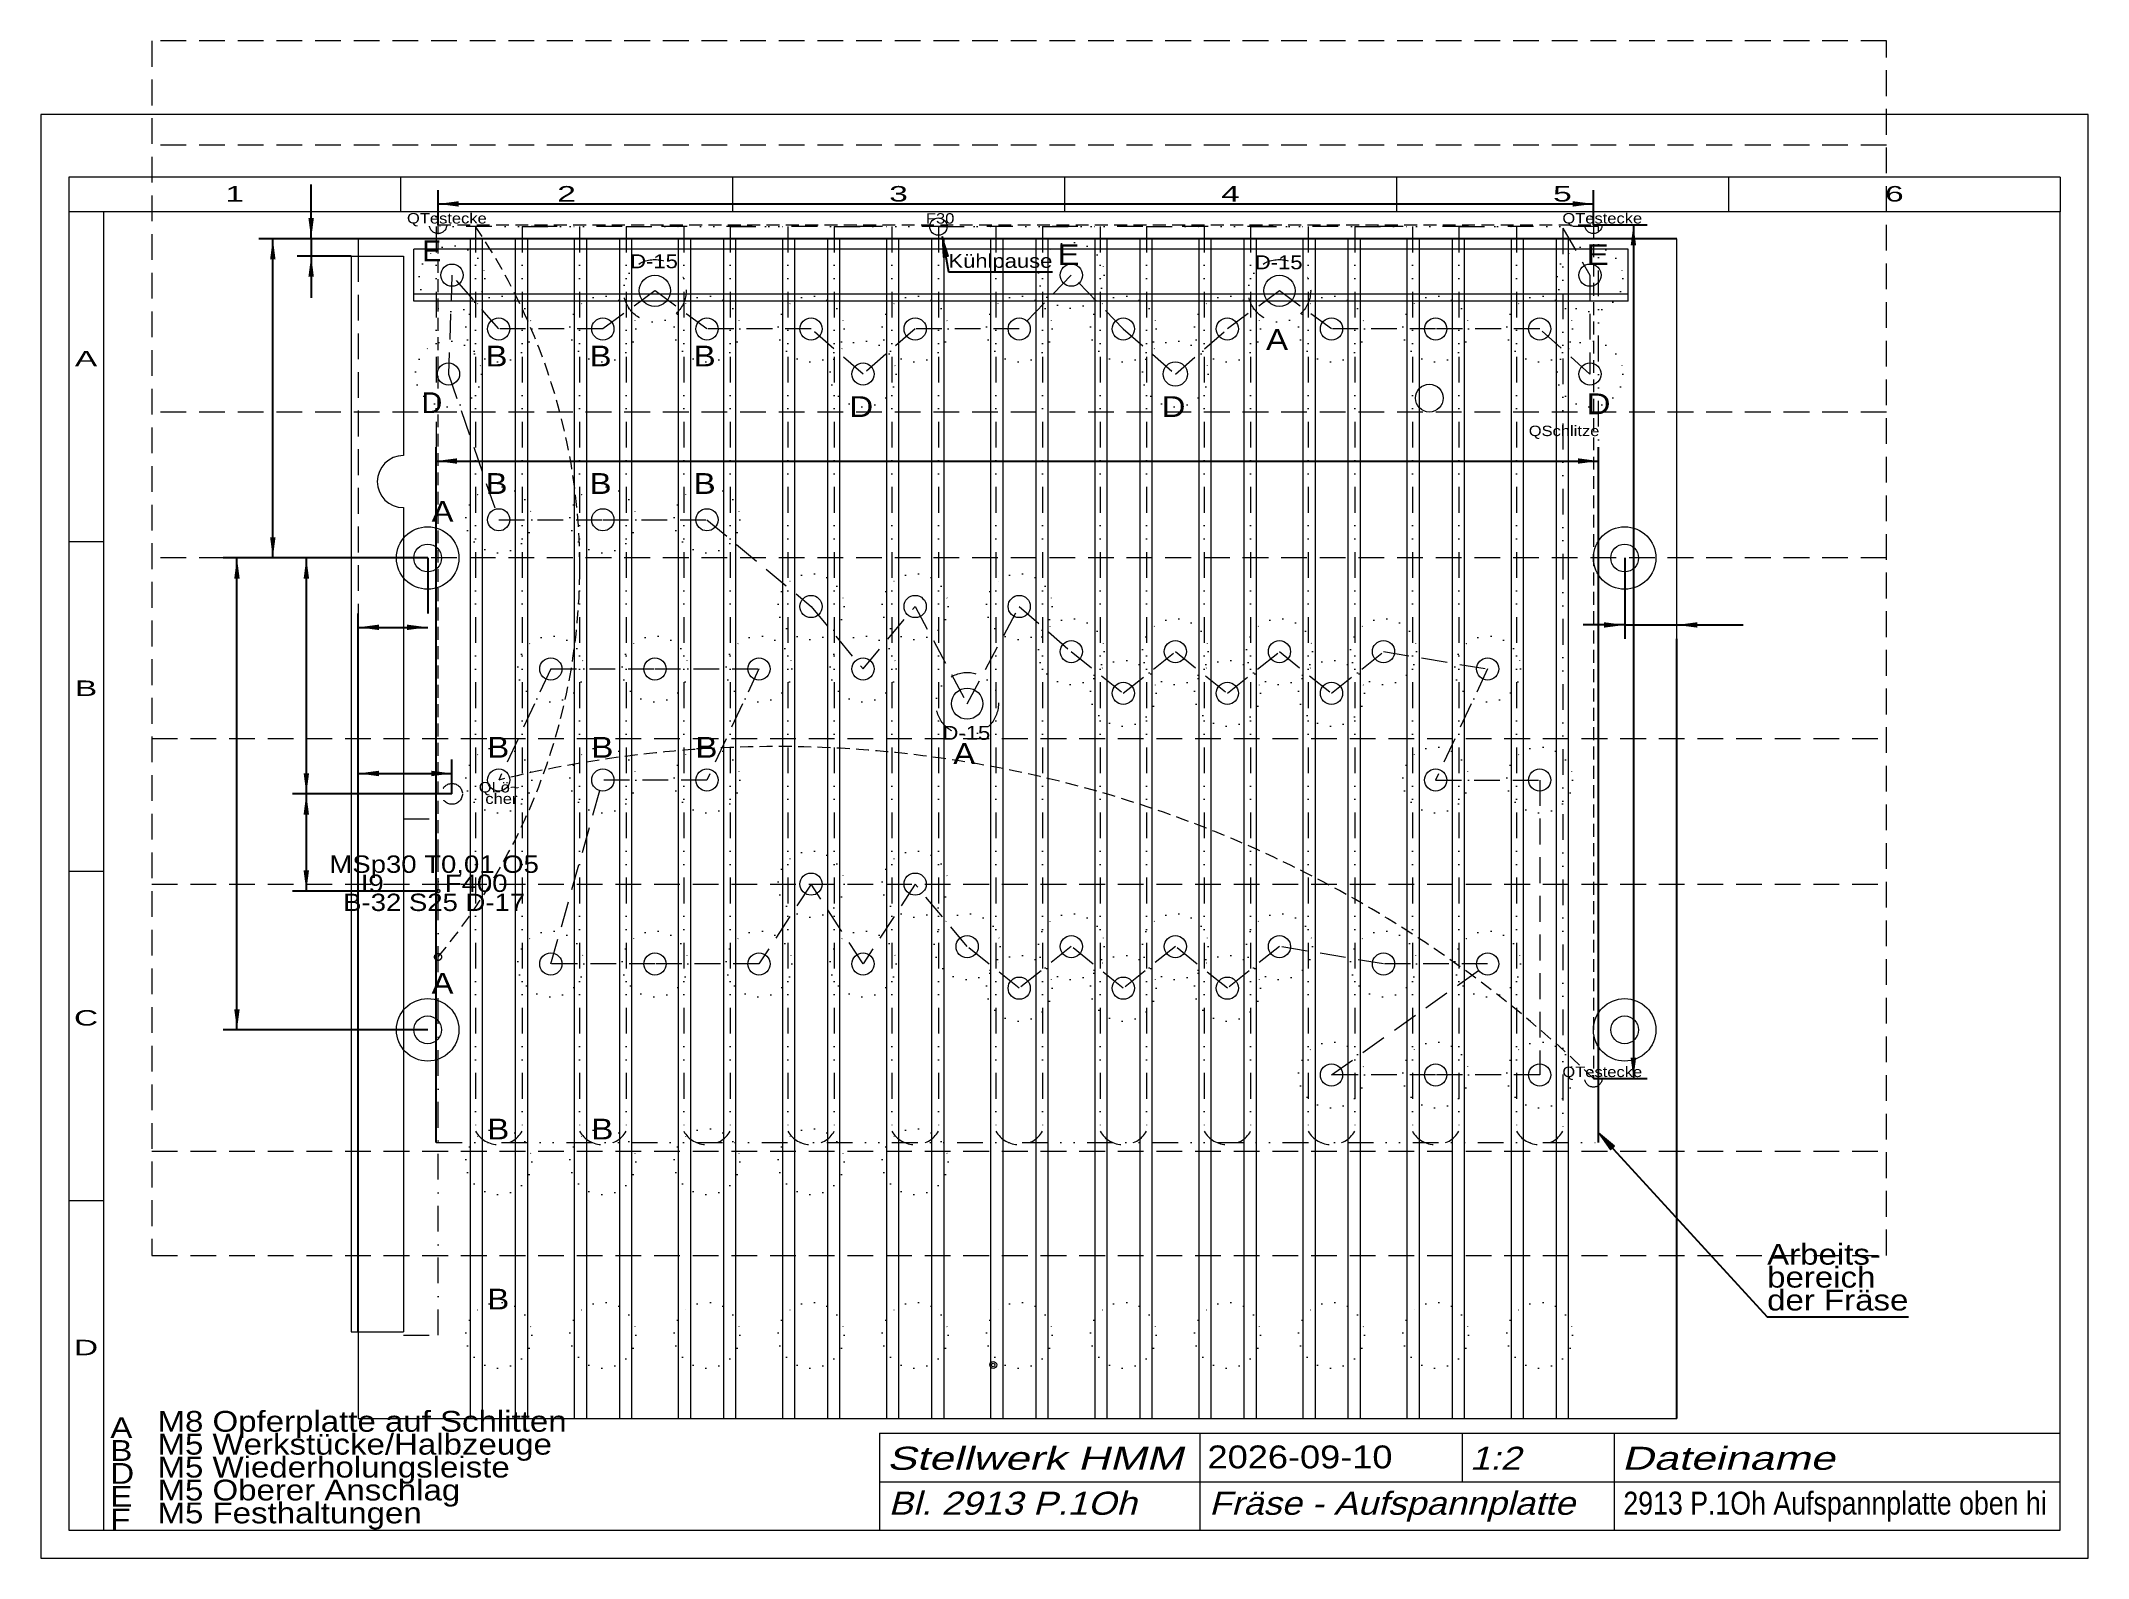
# Model space of a CAD drawing. Extents: x 2 to 592, y 2 to 439.
import ezdxf
from ezdxf.enums import TextEntityAlignment as Align

# ---------------------------------------------------------------- set-up
doc = ezdxf.new("R2010")
doc.units = 0
doc.header["$LTSCALE"] = 14.85
for name, pattern in [('DASHDOT', [1, 0.5, -0.25, 0, -0.25]), ('DASHED', [0.75, 0.5, -0.25]), ('DIVIDE', [1.25, 0.5, -0.25, 0, -0.25, 0, -0.25]), ('DOT', [0.25, 0, -0.25]), ('HIDDEN', [0.375, 0.25, -0.125]), ('PHANTOM', [2.5, 1.25, -0.25, 0.25, -0.25, 0.25, -0.25])]:
    doc.linetypes.add(name, pattern=pattern)
for name, color, linetype, lineweight in [('2913 A-LÖCHER', 134, 'CONTINUOUS', 18), ('2913 AUFSPANNPLATTE', 7, 'CONTINUOUS', 18), ('2913 F-LÖCHER', 154, 'CONTINUOUS', 18), ('2913 FRÄSE - AUFSPANNPLATTE', 7, 'CONTINUOUS', 18), ('2913 Y-SCHLITTEN', 30, 'CONTINUOUS', 18), ('2913_1O', 14, 'CONTINUOUS', 0), ('2913_1O~A', 5, 'CONTINUOUS', 0), ('BEMASSUNG', 7, 'CONTINUOUS', 25), ('BESCHRIFTUNG', 7, 'CONTINUOUS', 25), ('MASSGRENZEN', 172, 'CONTINUOUS', 25), ('MASSLINIEN', 172, 'CONTINUOUS', 25), ('MASSTEXTE', 212, 'CONTINUOUS', 25), ('STANDARD', 7, 'CONTINUOUS', 0)]:
    doc.layers.add(name, color=color, linetype=linetype, lineweight=lineweight)
doc.styles.add('Arial', font='arial.ttf')

# ---------------------------------------------------------------- blocks, each defined once
blk = doc.blocks.new('D149392128')
at = {"layer": 'MASSGRENZEN'}
for points in [[(78.49, 290.23), (79.28, 284.28), (77.71, 284.28)], [(78.49, 222.23), (77.71, 228.18), (79.28, 228.18)]]:
    blk.add_solid(points, dxfattribs=at)
at = {"layer": 'MASSLINIEN', "color": 172}
for p, q in [((113.47, 290.23), (74.49, 290.23)), ((78.49, 222.23), (78.49, 290.23)), ((120.47, 222.23), (74.49, 222.23))]:
    blk.add_line(p, q, dxfattribs=at)
blk = doc.blocks.new('D149391872')
at = {"layer": 'MASSGRENZEN'}
for points in [[(58.49, 290.23), (59.28, 284.28), (57.71, 284.28)], [(58.49, 154.23), (57.71, 160.18), (59.28, 160.18)]]:
    blk.add_solid(points, dxfattribs=at)
at = {"layer": 'MASSLINIEN', "color": 172}
for p, q in [((113.47, 290.23), (54.49, 290.23)), ((58.49, 154.23), (58.49, 290.23)), ((113.47, 154.23), (54.49, 154.23))]:
    blk.add_line(p, q, dxfattribs=at)
blk = doc.blocks.new('D149391616')
at = {"layer": 'MASSGRENZEN'}
for points in [[(68.83, 382.23), (69.61, 376.28), (68.05, 376.28)], [(68.83, 290.23), (68.05, 296.18), (69.61, 296.18)]]:
    blk.add_solid(points, dxfattribs=at)
at = {"layer": 'MASSLINIEN', "color": 172}
for p, q in [((473.45, 382.23), (64.83, 382.23)), ((68.83, 290.23), (68.83, 382.23)), ((113.47, 290.23), (64.83, 290.23))]:
    blk.add_line(p, q, dxfattribs=at)
blk = doc.blocks.new('D149391360')
at = {"layer": 'MASSGRENZEN'}
for points in [[(93.45, 270.23), (99.39, 271.01), (99.39, 269.45)], [(113.47, 270.23), (107.52, 269.45), (107.52, 271.01)]]:
    blk.add_solid(points, dxfattribs=at)
at = {"layer": 'MASSLINIEN', "color": 172}
for p, q in [((113.47, 290.23), (113.47, 274.23)), ((93.45, 67.23), (93.45, 274.23)), ((93.45, 270.23), (113.47, 270.23))]:
    blk.add_line(p, q, dxfattribs=at)
blk = doc.blocks.new('D149391104')
at = {"layer": 'MASSGRENZEN'}
for points in [[(93.45, 228.12), (99.39, 228.9), (99.39, 227.33)], [(120.47, 228.12), (114.52, 227.33), (114.52, 228.9)]]:
    blk.add_solid(points, dxfattribs=at)
at = {"layer": 'MASSLINIEN', "color": 172}
for p, q in [((93.45, 67.23), (93.45, 232.12)), ((120.47, 222.23), (120.47, 232.12)), ((93.45, 228.12), (120.47, 228.12))]:
    blk.add_line(p, q, dxfattribs=at)
blk = doc.blocks.new('D149390848')
at = {"layer": 'MASSGRENZEN'}
for points in [[(458.45, 270.92), (452.5, 270.14), (452.5, 271.7)], [(473.45, 270.92), (479.39, 271.7), (479.39, 270.14)]]:
    blk.add_solid(points, dxfattribs=at)
at = {"layer": 'MASSLINIEN', "color": 172}
for p, q in [((458.45, 290.23), (458.45, 266.92)), ((458.45, 270.92), (446.46, 270.92)), ((458.45, 270.92), (473.45, 270.92)), ((473.45, 270.92), (492.58, 270.92)), ((473.45, 42.23), (473.45, 266.92))]:
    blk.add_line(p, q, dxfattribs=at)
blk = doc.blocks.new('D149321216')
at = {"layer": 'MASSGRENZEN'}
for points in [[(79.88, 382.23), (79.09, 388.18), (80.66, 388.18)], [(79.88, 377.23), (80.66, 371.28), (79.09, 371.28)]]:
    blk.add_solid(points, dxfattribs=at)
at = {"layer": 'MASSLINIEN', "color": 172}
for p, q in [((79.88, 382.23), (79.88, 397.83)), ((473.45, 382.23), (75.88, 382.23)), ((79.88, 382.23), (79.88, 377.23)), ((91.45, 377.23), (75.88, 377.23)), ((79.88, 377.23), (79.88, 365.24))]:
    blk.add_line(p, q, dxfattribs=at)
blk = doc.blocks.new('D149321472')
at = {"layer": 'MASSGRENZEN'}
for points in [[(78.48, 222.23), (79.26, 216.28), (77.69, 216.28)], [(78.48, 194.23), (77.69, 200.18), (79.26, 200.18)]]:
    blk.add_solid(points, dxfattribs=at)
at = {"layer": 'MASSLINIEN', "color": 172}
for p, q in [((120.47, 222.23), (74.48, 222.23)), ((78.48, 222.23), (78.48, 194.23)), ((116.45, 194.23), (74.48, 194.23))]:
    blk.add_line(p, q, dxfattribs=at)
blk = doc.blocks.new('D149321728')
at = {"layer": 'MASSGRENZEN'}
for points in [[(115.94, 318.16), (121.89, 318.94), (121.89, 317.38)], [(450.94, 318.16), (444.99, 317.38), (444.99, 318.94)]]:
    blk.add_solid(points, dxfattribs=at)
at = {"layer": 'MASSLINIEN', "color": 172}
for p, q in [((115.94, 121.73), (115.94, 322.16)), ((450.94, 121.73), (450.94, 322.16)), ((115.94, 318.16), (450.94, 318.16))]:
    blk.add_line(p, q, dxfattribs=at)
blk = doc.blocks.new('D149321984')
at = {"layer": 'MASSGRENZEN'}
for points in [[(116.45, 392.26), (122.39, 393.04), (122.39, 391.48)], [(449.45, 392.26), (443.5, 391.48), (443.5, 393.04)]]:
    blk.add_solid(points, dxfattribs=at)
at = {"layer": 'MASSLINIEN', "color": 172}
for p, q in [((116.45, 386.23), (116.45, 396.26)), ((449.45, 386.23), (449.45, 396.26)), ((116.45, 392.26), (449.45, 392.26))]:
    blk.add_line(p, q, dxfattribs=at)
blk = doc.blocks.new('D149322240')
at = {"layer": 'MASSGRENZEN'}
for points in [[(460.97, 386.23), (461.75, 380.28), (460.18, 380.28)], [(460.97, 140.23), (460.18, 146.18), (461.75, 146.18)]]:
    blk.add_solid(points, dxfattribs=at)
at = {"layer": 'MASSLINIEN', "color": 172}
for p, q in [((449.45, 386.23), (464.97, 386.23)), ((460.97, 386.23), (460.97, 140.23)), ((449.45, 140.23), (464.97, 140.23))]:
    blk.add_line(p, q, dxfattribs=at)
blk = doc.blocks.new('_A330354512', base_point=(450.91, 71.52))
at = {"layer": '2913_1O', "linetype": 'CONTINUOUS'}
blk.add_hatch(color=172, dxfattribs=at).paths.add_polyline_path([(455.51, 120.68), (450.91, 124.53), (454.35, 119.62)])
at = {"layer": '2913_1O', "color": 7, "linetype": 'CONTINUOUS', "lineweight": 25}
for p, q in [((450.91, 124.53), (499.51, 71.52)), ((499.51, 71.52), (540.23, 71.52))]:
    blk.add_line(p, q, dxfattribs=at)
at = {"layer": '2913_1O', "color": 172, "linetype": 'CONTINUOUS', "lineweight": 0}
for p, q in [((455.51, 120.68), (450.91, 124.53)), ((450.91, 124.53), (454.35, 119.62)), ((454.35, 119.62), (455.51, 120.68))]:
    blk.add_line(p, q, dxfattribs=at)
blk = doc.blocks.new('_A330359664', base_point=(261.71, 372.68))
at = {"layer": '2913_1O', "linetype": 'CONTINUOUS'}
blk.add_hatch(color=172, dxfattribs=at).paths.add_polyline_path([(263.53, 377.18), (261.71, 382.89), (261.99, 376.9)])
at = {"layer": '2913_1O', "color": 7, "linetype": 'CONTINUOUS', "lineweight": 25}
for p, q in [((261.71, 382.89), (263.54, 372.68)), ((263.54, 372.68), (293.52, 372.68))]:
    blk.add_line(p, q, dxfattribs=at)
at = {"layer": '2913_1O', "color": 172, "linetype": 'CONTINUOUS', "lineweight": 0}
for p, q in [((263.53, 377.18), (261.71, 382.89)), ((261.71, 382.89), (261.99, 376.9)), ((261.99, 376.9), (263.53, 377.18))]:
    blk.add_line(p, q, dxfattribs=at)

msp = doc.modelspace()

# ---------------------------------------------------------------- linework, layer by layer
at = {"layer": '2913 A-LÖCHER'}
msp.add_circle((402.13, 336.29), 4, dxfattribs=at)
at = {"layer": '2913 AUFSPANNPLATTE'}
for p, q in [((473.45, 382.23), (93.45, 382.23)), ((93.45, 382.23), (93.45, 377.23)), ((459.45, 379.23), (109.45, 379.23)), ((109.45, 364.23), (109.45, 379.23)), ((125.7, 382.23), (125.7, 42.23)), ((129.2, 382.23), (129.2, 42.23)), ((138.7, 382.23), (138.7, 42.23)), ((142.2, 382.23), (142.2, 42.23)), ((155.7, 382.23), (155.7, 42.23)), ((159.2, 382.23), (159.2, 42.23)), ((168.7, 382.23), (168.7, 42.23)), ((172.2, 382.23), (172.2, 42.23)), ((185.7, 382.23), (185.7, 42.23)), ((189.2, 382.23), (189.2, 42.23)), ((198.7, 382.23), (198.7, 42.23)), ((202.2, 382.23), (202.2, 42.23)), ((215.7, 382.23), (215.7, 42.23)), ((219.2, 382.23), (219.2, 42.23)), ((228.7, 382.23), (228.7, 42.23)), ((232.2, 382.23), (232.2, 42.23)), ((245.7, 382.23), (245.7, 42.23)), ((249.2, 382.23), (249.2, 42.23)), ((258.7, 382.23), (258.7, 42.23)), ((262.2, 382.23), (262.2, 42.23)), ((275.7, 382.23), (275.7, 42.23)), ((279.2, 382.23), (279.2, 42.23)), ((288.7, 382.23), (288.7, 42.23)), ((292.2, 382.23), (292.2, 42.23)), ((305.7, 382.23), (305.7, 42.23)), ((309.2, 382.23), (309.2, 42.23)), ((318.7, 382.23), (318.7, 42.23)), ((322.2, 382.23), (322.2, 42.23)), ((335.7, 382.23), (335.7, 42.23)), ((339.2, 382.23), (339.2, 42.23)), ((348.7, 382.23), (348.7, 42.23)), ((352.2, 382.23), (352.2, 42.23)), ((365.7, 382.23), (365.7, 42.23)), ((369.2, 382.23), (369.2, 42.23)), ((378.7, 382.23), (378.7, 42.23)), ((382.2, 382.23), (382.2, 42.23)), ((395.7, 382.23), (395.7, 42.23)), ((399.2, 382.23), (399.2, 42.23)), ((408.7, 382.23), (408.7, 42.23)), ((412.2, 382.23), (412.2, 42.23)), ((425.7, 382.23), (425.7, 42.23)), ((429.2, 382.23), (429.2, 42.23)), ((438.7, 382.23), (438.7, 42.23)), ((442.2, 382.23), (442.2, 42.23)), ((459.45, 364.23), (459.45, 379.23)), ((473.45, 42.23), (473.45, 382.23)), ((91.45, 377.23), (91.45, 67.23)), ((91.45, 377.23), (106.45, 377.23)), ((106.45, 377.23), (106.45, 319.73)), ((459.45, 366.23), (109.45, 366.23)), ((459.45, 364.23), (109.45, 364.23)), ((106.45, 304.73), (106.45, 67.23)), ((91.45, 67.23), (106.45, 67.23)), ((93.45, 67.23), (93.45, 42.23)), ((93.45, 42.23), (473.45, 42.23))]:
    msp.add_line(p, q, dxfattribs=at)
at = {"layer": '2913 AUFSPANNPLATTE', "linetype": 'DASHED'}
msp.add_line((93.45, 377.23), (93.45, 67.23), dxfattribs=at)
at = {"layer": '2913 AUFSPANNPLATTE', "linetype": 'DASHDOT'}
for p, q in [((106.45, 215.08), (116.45, 215.08)), ((116.45, 66.23), (116.45, 215.08)), ((106.45, 66.23), (116.45, 66.23))]:
    msp.add_line(p, q, dxfattribs=at)
at = {"layer": '2913 AUFSPANNPLATTE', "linetype": 'DOT'}
for centre in [(120.45, 370.73), (298.95, 371.73), (448.45, 370.73), (133.95, 356.23), (163.95, 356.23), (193.95, 356.23), (223.95, 356.23), (253.95, 356.23), (283.95, 356.23), (313.95, 356.23), (343.95, 356.23), (373.95, 356.23), (403.95, 356.23), (433.95, 356.23), (119.45, 343.23), (238.95, 343.23), (328.95, 343.23), (448.45, 343.23), (133.95, 301.23), (163.95, 301.23), (193.95, 301.23), (223.95, 276.23), (253.95, 276.23), (283.95, 276.23), (313.95, 251.23), (343.95, 251.23), (373.95, 251.23), (133.95, 226.23), (163.95, 226.23), (193.95, 226.23), (403.95, 226.23), (433.95, 226.23), (223.95, 196.23), (253.95, 196.23), (283.95, 166.23), (313.95, 166.23), (343.95, 166.23), (373.95, 141.23), (403.95, 141.23), (433.95, 141.23), (133.95, 116.23), (163.95, 116.23), (193.95, 116.23), (223.95, 116.23), (253.95, 116.23), (133.95, 66.23), (163.95, 66.23), (193.95, 66.23), (223.95, 66.23), (253.95, 66.23), (283.95, 66.23), (313.95, 66.23), (343.95, 66.23), (373.95, 66.23), (403.95, 66.23), (433.95, 66.23)]:
    msp.add_circle(centre, 9.5, dxfattribs=at)
at = {"layer": '2913 AUFSPANNPLATTE'}
for centre, radius in [((402.13, 336.29), 4), ((113.47, 290.23), 9), ((458.45, 290.23), 9), ((113.47, 290.23), 4), ((458.45, 290.23), 4), ((113.47, 154.23), 9), ((458.45, 154.23), 9), ((113.47, 154.23), 4), ((458.45, 154.23), 4)]:
    msp.add_circle(centre, radius, dxfattribs=at)
at = {"layer": '2913 AUFSPANNPLATTE', "linetype": 'DASHED'}
msp.add_circle((120.47, 222.23), 3, dxfattribs=at)
at = {"layer": '2913 AUFSPANNPLATTE'}
msp.add_arc((106.45, 312.23), 7.5, 90, 270, dxfattribs=at)
at = {"layer": '2913 F-LÖCHER', "linetype": 'DOT'}
for centre in [(298.95, 263.23), (328.95, 263.23), (358.95, 263.23), (388.95, 263.23), (148.95, 258.23), (178.95, 258.23), (208.95, 258.23), (238.95, 258.23), (418.95, 258.23), (268.95, 178.23), (298.95, 178.23), (328.95, 178.23), (358.95, 178.23), (148.95, 173.23), (178.95, 173.23), (208.95, 173.23), (238.95, 173.23), (388.95, 173.23), (418.95, 173.23)]:
    msp.add_circle(centre, 9.5, dxfattribs=at)
at = {"layer": '2913 FRÄSE - AUFSPANNPLATTE'}
for radius in [1, 0.5]:
    msp.add_circle((276.45, 57.65), radius, dxfattribs=at)
at = {"layer": '2913 Y-SCHLITTEN', "linetype": 'DASHED'}
for p, q in [((533.95, 439.23), (33.95, 439.23)), ((33.95, 439.23), (33.95, 89.23)), ((533.95, 89.23), (533.95, 439.23)), ((533.95, 409.23), (33.95, 409.23)), ((533.95, 332.23), (33.95, 332.23)), ((533.95, 290.23), (33.95, 290.23)), ((33.95, 238.23), (533.95, 238.23)), ((33.95, 196.23), (533.95, 196.23)), ((33.95, 119.23), (533.95, 119.23)), ((33.95, 89.23), (533.95, 89.23))]:
    msp.add_line(p, q, dxfattribs=at)
at = {"layer": '2913 Y-SCHLITTEN', "color": 30, "linetype": 'DIVIDE', "lineweight": 20}
for p, q in [((450.94, 385.73), (115.94, 385.73)), ((115.94, 385.73), (115.94, 121.73)), ((450.94, 121.73), (450.94, 385.73)), ((115.94, 121.73), (450.94, 121.73))]:
    msp.add_line(p, q, dxfattribs=at)
at = {"layer": '2913_1O', "linetype": 'HIDDEN'}
for p, q in [((116.45, 194.23), (116.45, 386.23)), ((116.45, 386.23), (449.45, 386.23)), ((449.45, 386.23), (449.45, 140.23))]:
    msp.add_line(p, q, dxfattribs=at)
at = {"layer": '2913_1O', "linetype": 'DIVIDE'}
for p, q in [((127.25, 385.73), (127.25, 125.04)), ((140.65, 385.73), (140.65, 125.04)), ((140.65, 385.73), (157.25, 385.73)), ((157.25, 385.73), (157.25, 125.04)), ((170.65, 385.73), (170.65, 125.04)), ((170.65, 385.73), (187.25, 385.73)), ((187.25, 385.73), (187.25, 125.04)), ((200.65, 385.73), (200.65, 125.04)), ((200.65, 385.73), (217.25, 385.73)), ((217.25, 385.73), (217.25, 125.04)), ((230.65, 385.73), (230.65, 125.04)), ((230.65, 385.73), (247.25, 385.73)), ((247.25, 385.73), (247.25, 125.04)), ((260.65, 385.73), (260.65, 125.04)), ((260.65, 385.73), (277.25, 385.73)), ((277.25, 385.73), (277.25, 125.04)), ((290.65, 385.73), (290.65, 125.04)), ((290.65, 385.73), (307.25, 385.73)), ((307.25, 385.73), (307.25, 125.04)), ((320.65, 385.73), (320.65, 125.04)), ((320.65, 385.73), (337.25, 385.73)), ((337.25, 385.73), (337.25, 125.04)), ((350.65, 385.73), (350.65, 125.04)), ((350.65, 385.73), (367.25, 385.73)), ((367.25, 385.73), (367.25, 125.04)), ((380.65, 385.73), (380.65, 125.04)), ((380.65, 385.73), (397.25, 385.73)), ((397.25, 385.73), (397.25, 125.04)), ((410.65, 385.73), (410.65, 125.04)), ((410.65, 385.73), (427.25, 385.73)), ((427.25, 385.73), (427.25, 125.04)), ((440.65, 385.23), (440.65, 125.04))]:
    msp.add_line(p, q, dxfattribs=at)
at = {"layer": '2913_1O', "linetype": 'DASHED'}
for p, q in [((440.65, 385.23), (448.45, 371.73)), ((120.45, 371.73), (119.45, 343.23)), ((133.95, 356.23), (120.45, 371.73)), ((298.95, 371.73), (283.95, 356.23)), ((313.95, 356.23), (298.95, 371.73)), ((448.45, 371.73), (448.45, 343.23)), ((178.95, 367.23), (163.95, 356.23)), ((193.95, 356.23), (178.95, 367.23)), ((358.95, 367.23), (343.95, 356.23)), ((373.95, 356.23), (358.95, 367.23)), ((163.95, 356.23), (133.95, 356.23)), ((223.95, 356.23), (193.95, 356.23)), ((238.95, 343.23), (223.95, 356.23)), ((253.95, 356.23), (238.95, 343.23)), ((283.95, 356.23), (253.95, 356.23)), ((313.95, 356.23), (328.95, 343.23)), ((328.95, 343.23), (343.95, 356.23)), ((403.95, 356.23), (373.95, 356.23)), ((433.95, 356.23), (403.95, 356.23)), ((448.45, 343.23), (433.95, 356.23)), ((119.45, 343.23), (133.95, 301.23)), ((133.95, 301.23), (163.95, 301.23)), ((163.95, 301.23), (193.95, 301.23)), ((193.95, 301.23), (223.95, 276.23)), ((223.95, 276.23), (238.95, 258.23)), ((238.95, 258.23), (253.95, 276.23)), ((253.95, 276.23), (268.95, 248.23)), ((268.95, 248.23), (283.95, 276.23)), ((283.95, 276.23), (298.95, 263.23)), ((298.95, 263.23), (313.95, 251.23)), ((313.95, 251.23), (328.95, 263.23)), ((328.95, 263.23), (343.95, 251.23)), ((343.95, 251.23), (358.95, 263.23)), ((358.95, 263.23), (373.95, 251.23)), ((373.95, 251.23), (388.95, 263.23)), ((388.95, 263.23), (418.95, 258.23)), ((148.95, 258.23), (133.95, 226.23)), ((148.95, 258.23), (178.95, 258.23)), ((178.95, 258.23), (208.95, 258.23)), ((208.95, 258.23), (193.95, 226.23)), ((418.95, 258.23), (403.95, 226.23)), ((148.95, 173.23), (163.95, 226.23)), ((193.95, 226.23), (163.95, 226.23)), ((403.95, 226.23), (433.95, 226.23)), ((433.95, 226.23), (433.95, 141.23)), ((223.95, 196.23), (208.95, 173.23)), ((238.95, 173.23), (223.95, 196.23)), ((253.95, 196.23), (238.95, 173.23)), ((268.95, 178.23), (253.95, 196.23)), ((283.95, 166.23), (268.95, 178.23)), ((298.95, 178.23), (283.95, 166.23)), ((313.95, 166.23), (298.95, 178.23)), ((328.95, 178.23), (313.95, 166.23)), ((343.95, 166.23), (328.95, 178.23)), ((358.95, 178.23), (343.95, 166.23)), ((388.95, 173.23), (358.95, 178.23)), ((178.95, 173.23), (148.95, 173.23)), ((208.95, 173.23), (178.95, 173.23)), ((373.95, 141.23), (418.95, 173.23)), ((418.95, 173.23), (388.95, 173.23)), ((403.95, 141.23), (373.95, 141.23)), ((433.95, 141.23), (403.95, 141.23))]:
    msp.add_line(p, q, dxfattribs=at)
at = {"layer": '2913_1O', "linetype": 'DIVIDE'}
for centre in [(116.45, 386.23), (449.45, 386.23), (449.45, 140.23)]:
    msp.add_circle(centre, 2.5, dxfattribs=at)
at = {"layer": '2913_1O'}
for centre, radius in [((260.65, 385.73), 2.5), ((120.45, 371.73), 3.2), ((178.95, 367.23), 4.5), ((298.95, 371.73), 3.2), ((358.95, 367.23), 4.5), ((448.45, 371.73), 3.2), ((133.95, 356.23), 3.2), ((163.95, 356.23), 3.2), ((193.95, 356.23), 3.2), ((223.95, 356.23), 3.2), ((253.95, 356.23), 3.2), ((283.95, 356.23), 3.2), ((313.95, 356.23), 3.2), ((343.95, 356.23), 3.2), ((373.95, 356.23), 3.2), ((403.95, 356.23), 3.2), ((433.95, 356.23), 3.2), ((119.45, 343.23), 3.2), ((238.95, 343.23), 3.2), ((328.95, 343.23), 3.5), ((448.45, 343.23), 3.2), ((133.95, 301.23), 3.2), ((163.95, 301.23), 3.2), ((193.95, 301.23), 3.2), ((223.95, 276.23), 3.2), ((253.95, 276.23), 3.2), ((283.95, 276.23), 3.2), ((298.95, 263.23), 3.2), ((328.95, 263.23), 3.2), ((358.95, 263.23), 3.2), ((388.95, 263.23), 3.2), ((148.95, 258.23), 3.2), ((178.95, 258.23), 3.2), ((208.95, 258.23), 3.2), ((238.95, 258.23), 3.2), ((418.95, 258.23), 3.2), ((313.95, 251.23), 3.2), ((343.95, 251.23), 3.2), ((373.95, 251.23), 3.2), ((268.95, 248.23), 4.5), ((133.95, 226.23), 3.2), ((163.95, 226.23), 3.2), ((193.95, 226.23), 3.2), ((403.95, 226.23), 3.2), ((433.95, 226.23), 3.2), ((223.95, 196.23), 3.2), ((253.95, 196.23), 3.2), ((268.95, 178.23), 3.2), ((298.95, 178.23), 3.2), ((328.95, 178.23), 3.2), ((358.95, 178.23), 3.2), ((148.95, 173.23), 3.2), ((178.95, 173.23), 3.2), ((208.95, 173.23), 3.2), ((238.95, 173.23), 3.2), ((388.95, 173.23), 3.2), ((418.95, 173.23), 3.2), ((283.95, 166.23), 3.2), ((313.95, 166.23), 3.2), ((343.95, 166.23), 3.2), ((373.95, 141.23), 3.2), ((403.95, 141.23), 3.2), ((433.95, 141.23), 3.2)]:
    msp.add_circle(centre, radius, dxfattribs=at)
at = {"layer": '2913_1O', "linetype": 'PHANTOM'}
for centre, radius in [((116.45, 194.23), 0.5), ((116.45, 175.23), 1)]:
    msp.add_circle(centre, radius, dxfattribs=at)
at = {"layer": '2913_1O', "linetype": 'HIDDEN'}
for centre, radius, start, end in [((-17.74, 287.64), 175.05, 320.04511, 394.08076), ((214.04, -101.67), 337.54, 45.77946, 103.72567)]:
    msp.add_arc(centre, radius, start, end, dxfattribs=at)
at = {"layer": '2913_1O', "linetype": 'DASHED'}
for centre in [(133.95, 128.8), (163.95, 128.8), (193.95, 128.8), (223.95, 128.8), (253.95, 128.8), (283.95, 128.8), (313.95, 128.8), (343.95, 128.8), (373.95, 128.8), (403.95, 128.8), (433.95, 128.8)]:
    msp.add_arc(centre, 7.68, 209.32283, 330.67717, dxfattribs=at)
at = {"layer": '2913_1O~A', "linetype": 'DIVIDE'}
for centre in [(178.95, 367.23), (358.95, 367.23), (268.95, 248.23)]:
    msp.add_circle(centre, 9, dxfattribs=at)
at = {"layer": 'STANDARD'}
for p, q in [((592, 418), (2, 418)), ((2, 418), (2, 2)), ((592, 2), (592, 418)), ((584, 400), (10, 400)), ((10, 400), (10, 390)), ((105.67, 400), (105.67, 390)), ((201.33, 400), (201.33, 390)), ((297, 400), (297, 390)), ((392.67, 400), (392.67, 390)), ((488.33, 400), (488.33, 390)), ((584, 400), (584, 390)), ((10, 390), (10, 10)), ((20, 390), (10, 390)), ((20, 390), (20, 10)), ((584, 390), (20, 390)), ((584, 10), (584, 390)), ((10, 295), (20, 295)), ((10, 200), (20, 200)), ((10, 105), (20, 105)), ((10, 10), (20, 10)), ((20, 10), (584, 10)), ((2, 2), (592, 2))]:
    msp.add_line(p, q, dxfattribs=at)
at = {"layer": 'STANDARD', "lineweight": 0}
for p, q in [((243.64, 38), (584, 38)), ((243.64, 38), (243.64, 10)), ((336.04, 38), (336.04, 10)), ((411.64, 38), (411.64, 24)), ((455.43, 38), (455.43, 10)), ((243.64, 24), (584, 24))]:
    msp.add_line(p, q, dxfattribs=at)

# ---------------------------------------------------------------- block references
at = {"layer": '2913_1O'}
for name, p in [('_A330359664', (261.71, 372.68)), ('_A330354512', (450.91, 71.52))]:
    msp.add_blockref(name, p, dxfattribs=at)
at = {"layer": 'BEMASSUNG'}
for name in ['D149321216', 'D149321984', 'D149322240', 'D149391616', 'D149321728', 'D149391872', 'D149392128', 'D149391360', 'D149390848', 'D149391104', 'D149321472']:
    msp.add_blockref(name, (0, 0), dxfattribs=at)

# ---------------------------------------------------------------- texts
at = {"layer": '2913 Y-SCHLITTEN', "linetype": 'DASHED', "insert": (499.51, 73.26), "char_height": 6, "attachment_point": 7, "line_spacing_factor": 0.66, "style": 'Arial'}
msp.add_mtext('\\W1.135040;Arbeits-\\Pbereich\\Pder Fräse', dxfattribs=at)
at = {"layer": '2913_1O', "linetype": 'HIDDEN', "style": 'Arial'}
for s, width, p in [('QTestecke', 1.135057, (118.99, 388.12)), ('QTestecke', 1.135057, (451.99, 388.12)), ('QSchlitze', 1.135009, (440.98, 326.85)), ('QTestecke', 1.135057, (451.99, 142.12))]:
    msp.add_text(s, height=3, dxfattribs=dict(at, width=width)).set_placement(p, align=Align.MIDDLE_CENTER)
at = {"layer": '2913_1O', "style": 'Arial', "width": 1.135121}
msp.add_text('F30', height=3, dxfattribs=at).set_placement((261.16, 388.09), align=Align.MIDDLE_CENTER)
at = {"layer": '2913_1O', "linetype": 'HIDDEN', "insert": (134.05, 222.47), "char_height": 3, "attachment_point": 5, "line_spacing_factor": 0.66, "style": 'Arial'}
msp.add_mtext('\\W1.135111;QLö~\\P cher', dxfattribs=at)
at = {"layer": '2913_1O', "insert": (115.33, 196.44), "char_height": 5, "attachment_point": 5, "line_spacing_factor": 0.66, "style": 'Arial'}
msp.add_mtext('\\W1.135084;MSp30 T0,01 O5\\PI9        F400\\PB-32 S25 D-17', dxfattribs=at)
at = {"layer": '2913_1O~A', "linetype": 'HIDDEN', "style": 'Arial', "width": 1.135067}
for p in [(171.82, 373.73), (351.86, 373.43), (261.84, 237.81)]:
    msp.add_text('D-15', height=4, dxfattribs=at).set_placement(p)
at = {"layer": 'BESCHRIFTUNG', "style": 'Arial'}
for s, height, width, p in [('E', 6, 0.973041, (111.89, 375.76)), ('Kühlpause', 4, 1.135081, (263.54, 373.84)), ('E', 6, 1.134916, (294.99, 374.65)), ('E', 6, 1.134916, (447.49, 374.65)), ('A', 6, 1.134916, (355.09, 350.17)), ('B', 6, 1.134916, (130.12, 345.42)), ('B', 6, 1.134916, (160.12, 345.42)), ('B', 6, 1.134916, (190.12, 345.42)), ('D', 6, 0.972763, (111.77, 331.96)), ('D', 6, 1.134937, (234.99, 330.85)), ('D', 6, 1.134937, (324.99, 330.85)), ('D', 6, 1.134937, (447.49, 331.65)), ('B', 6, 1.134916, (130.12, 308.68)), ('B', 6, 1.134916, (160.12, 308.68)), ('B', 6, 1.134916, (190.12, 308.68)), ('A', 6, 1.134916, (114.57, 300.64)), ('B', 6, 1.134916, (130.63, 232.65)), ('B', 6, 1.134916, (160.63, 232.65)), ('B', 6, 1.134916, (190.63, 232.65)), ('A', 6, 1.134916, (264.94, 230.85)), ('A', 6, 1.134916, (114.57, 164.64)), ('B', 6, 1.134916, (130.63, 122.64)), ('B', 6, 1.134916, (160.63, 122.64)), ('B', 6, 1.134916, (130.63, 73.64))]:
    msp.add_text(s, height=height, dxfattribs=dict(at, width=width)).set_placement(p)
at = {"layer": 'BESCHRIFTUNG', "style": 'Arial', "oblique": 15}
for s, width, p in [('Stellwerk HMM', 1.365378, (245.83, 34.08)), ('1:2', 1.134865, (413.83, 34.08)), ('Dateiname', 1.365343, (457.62, 34.08)), ('Bl. 2913 P.1Oh', 1.134926, (246.27, 21.12)), ('Fräse - Aufspannplatte', 1.121609, (338.67, 21.12))]:
    msp.add_text(s, height=6.65, dxfattribs=dict(at, width=width)).set_placement(p, align=Align.TOP_LEFT)
at = {"layer": 'BESCHRIFTUNG', "style": 'Arial'}
for s, width, p in [('2026-09-10', 1.130203, (338.23, 34.45)), ('2913 P.1Oh Aufspannplatte oben hi', 0.835408, (458.06, 21.12))]:
    msp.add_text(s, height=6.6, dxfattribs=dict(at, width=width)).set_placement(p, align=Align.TOP_LEFT)
at = {"layer": 'BESCHRIFTUNG', "char_height": 6, "attachment_point": 7, "line_spacing_factor": 0.66, "style": 'Arial'}
for s, insert in [('\\W1.134916;A\\PB\\PD\\PE\\PF', (22, 10.19)), ('\\W1.135076;M8 Opferplatte auf Schlitten\\PM5 Werkstücke/Halbzeuge\\PM5 Wiederholungsleiste\\PM5 Oberer Anschlag\\PM5 Festhaltungen', (35.59, 10.19))]:
    msp.add_mtext(s, dxfattribs=dict(at, insert=insert))
at = {"layer": 'STANDARD', "style": 'Arial'}
for s, width, p in [('1', 1.547923, (57.83, 392.95)), ('2', 1.547922, (153.5, 392.95)), ('3', 1.547923, (249.17, 392.95)), ('4', 1.547923, (344.83, 392.95)), ('5', 1.547922, (440.5, 392.95)), ('6', 1.547923, (536.17, 392.95)), ('A', 1.547987, (15, 345.45)), ('B', 1.547987, (15, 250.45)), ('C', 1.548103, (15, 155.45)), ('D', 1.548104, (15, 60.45))]:
    msp.add_text(s, height=4.46, dxfattribs=dict(at, width=width)).set_placement(p, align=Align.CENTER)

doc.saveas('drawing.dxf')
